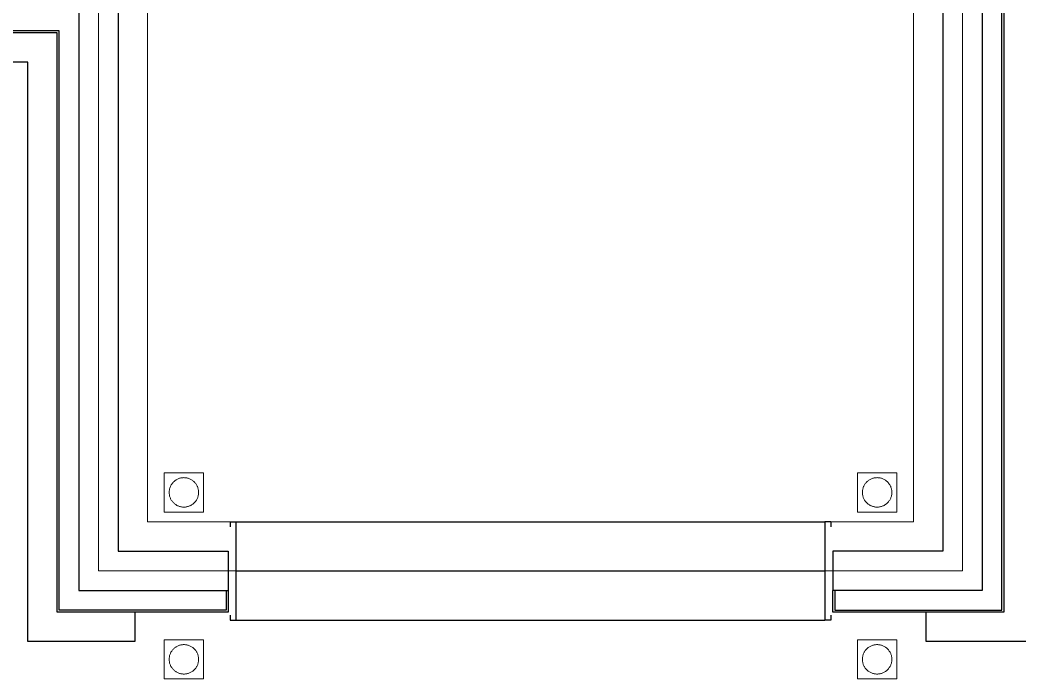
# Model space of a CAD drawing. Header units: millimetres. Extents: x 8456 to 190005487, y 619 to 455456909.
# Drawn here: x 203224 to 204008, y 156105 to 156622 of the extents above; entities that cross this region are included whole.
import ezdxf

# ---------------------------------------------------------------- set-up
doc = ezdxf.new("R2010")
doc.units = ezdxf.units.MM
doc.header["$LTSCALE"] = 400
doc.header["$MEASUREMENT"] = 0
for name, pattern in [('XR-평면도$0$CEN', [62, 60, -1, 0, -1]), ('XR-평면도$0$DIVIDE', [1.25, 0.5, -0.25, 0, -0.25, 0, -0.25]), ('XR-평면도$0$HA01', [1.5, 0.75, -0.75]), ('XR-평면도$0$HID', [2, 1.1, -0.9])]:
    doc.linetypes.add(name, pattern=pattern)
doc.layers.get('0').update_dxf_attribs({"linetype": 'CONTINUOUS'})
for name, color, linetype, lineweight in [('XR-평면도$0$A-CNTL', 1, 'XR-평면도$0$CEN', 15), ('XR-평면도$0$A-DWXM-DOOR', 4, 'CONTINUOUS', 25), ('XR-평면도$0$A-FFXM-FURN1', 8, 'XR-평면도$0$HID', 18), ('XR-평면도$0$A-WAXM-BLOC', 3, 'CONTINUOUS', 25), ('XR-평면도$0$A-XXXX-INSL2', 8, 'CONTINUOUS', 18)]:
    doc.layers.add(name, color=color, linetype=linetype, lineweight=lineweight)
for name, color, linetype in [('석고보드', 4, 'CONTINUOUS'), ('저온단열', 160, 'CONTINUOUS'), ('충돌방지대', 6, 'CONTINUOUS')]:
    doc.layers.add(name, color=color, linetype=linetype)

# ---------------------------------------------------------------- blocks, each defined once
blk = doc.blocks.new('A$C2DB436D3')
at = {"layer": 'XR-평면도$0$A-CNTL', "color": 8}
for p, q in [((16723.5, 18577.6, 2515.7), (16723.5, 17785.6, 2515.7)), ((17691.5, 18577.6, 2515.7), (17691.5, 17785.6, 2515.7)), ((17691.5, 17785.6, 2515.7), (16723.5, 17785.6, 2515.7))]:
    blk.add_line(p, q, dxfattribs=at)
at = {"layer": 'XR-평면도$0$A-DWXM-DOOR', "color": 8}
for p, q in [((16870.9, 17840.6, 2515.7), (16870.9, 17835.1, 2515.7)), ((16870.9, 17840.6, 2515.7), (16877.5, 17840.6, 2515.7)), ((16877.5, 17840.6, 2515.7), (16877.5, 17730.6, 2515.7)), ((17537.5, 17840.6, 2515.7), (17537.5, 17730.6, 2515.7)), ((17544.1, 17840.6, 2515.7), (17537.5, 17840.6, 2515.7)), ((17544.1, 17840.6, 2515.7), (17544.1, 17835.1, 2515.7)), ((16870.9, 17736.1, 2515.7), (16870.9, 17730.6, 2515.7)), ((17544.1, 17736.1, 2515.7), (17544.1, 17730.6, 2515.7)), ((16870.9, 17730.6, 2515.7), (16877.5, 17730.6, 2515.7)), ((17544.1, 17730.6, 2515.7), (17537.5, 17730.6, 2515.7))]:
    blk.add_line(p, q, dxfattribs=at)
at = {"layer": 'XR-평면도$0$A-DWXM-DOOR', "color": 8, "linetype": 'XR-평면도$0$HA01', "ltscale": 20}
for p, q in [((16877.5, 17840.6, 2515.7), (17537.5, 17840.6, 2515.7)), ((16877.5, 17730.6, 2515.7), (17537.5, 17730.6, 2515.7))]:
    blk.add_line(p, q, dxfattribs=at)
at = {"layer": 'XR-평면도$0$A-DWXM-DOOR', "color": 8, "linetype": 'XR-평면도$0$DIVIDE', "ltscale": 50}
blk.add_line((16877.5, 17785.6, 2515.7), (17537.5, 17785.6, 2515.7), dxfattribs=at)
at = {"layer": 'XR-평면도$0$A-FFXM-FURN1', "color": 8}
for p, q in [((16841.2, 17895.6, 2515.7), (16797.2, 17895.6, 2515.7)), ((16797.2, 17895.6, 2515.7), (16797.2, 17851.6, 2515.7)), ((16841.2, 17851.6, 2515.7), (16841.2, 17895.6, 2515.7)), ((17573.9, 17851.6, 2515.7), (17573.9, 17895.6, 2515.7)), ((17573.9, 17895.6, 2515.7), (17617.9, 17895.6, 2515.7)), ((17617.9, 17895.6, 2515.7), (17617.9, 17851.6, 2515.7)), ((16797.2, 17851.6, 2515.7), (16841.2, 17851.6, 2515.7)), ((17617.9, 17851.6, 2515.7), (17573.9, 17851.6, 2515.7)), ((16797.2, 17664.6, 2515.7), (16797.2, 17708.6, 2515.7)), ((16797.2, 17708.6, 2515.7), (16841.2, 17708.6, 2515.7)), ((16841.2, 17708.6, 2515.7), (16841.2, 17664.6, 2515.7)), ((17573.9, 17708.6, 2515.7), (17573.9, 17664.6, 2515.7)), ((17617.9, 17708.6, 2515.7), (17573.9, 17708.6, 2515.7)), ((17617.9, 17664.6, 2515.7), (17617.9, 17708.6, 2515.7)), ((16841.2, 17664.6, 2515.7), (16797.2, 17664.6, 2515.7)), ((17573.9, 17664.6, 2515.7), (17617.9, 17664.6, 2515.7))]:
    blk.add_line(p, q, dxfattribs=at)
for centre in [(16819.2, 17873.6, 2515.7), (17595.9, 17873.6, 2515.7), (16819.2, 17686.6, 2515.7), (17595.9, 17686.6, 2515.7)]:
    blk.add_circle(centre, 16.5, dxfattribs=at)
at = {"layer": 'XR-평면도$0$A-WAXM-BLOC', "color": 8}
for p, q in [((16701.5, 18599.6, 2515.7), (16701.5, 17763.6, 2515.7)), ((17713.5, 18599.6, 2515.7), (17713.5, 17763.6, 2515.7)), ((16745.5, 18555.6, 2515.7), (16745.5, 17807.6, 2515.7)), ((17669.5, 18555.6, 2515.7), (17669.5, 17807.6, 2515.7)), ((16745.5, 17807.6, 2515.7), (16868.7, 17807.6, 2515.7)), ((16868.7, 17807.6, 2515.7), (16868.7, 17763.6, 2515.7)), ((17546.3, 17807.6, 2515.7), (17546.3, 17763.6, 2515.7)), ((17669.5, 17807.6, 2515.7), (17546.3, 17807.6, 2515.7)), ((16701.5, 17763.6, 2515.7), (16868.7, 17763.6, 2515.7)), ((17713.5, 17763.6, 2515.7), (17546.3, 17763.6, 2515.7))]:
    blk.add_line(p, q, dxfattribs=at)
at = {"layer": 'XR-평면도$0$A-XXXX-INSL2', "color": 8}
for p, q in [((16778.5, 18522.6, 2515.7), (16778.5, 17840.6, 2515.7)), ((17636.5, 18522.6, 2515.7), (17636.5, 17840.6, 2515.7)), ((16778.5, 17840.6, 2515.7), (16870.9, 17840.6, 2515.7)), ((17636.5, 17840.6, 2515.7), (17544.1, 17840.6, 2515.7))]:
    blk.add_line(p, q, dxfattribs=at)
at = {"layer": '석고보드', "color": 8}
for p, q in [((17737.7, 18536.9, 2515.7), (17737.7, 17739.4, 2515.7)), ((16677.3, 18388.4, 2515.7), (16490.3, 18388.4, 2515.7)), ((16677.3, 17739.4, 2515.7), (16677.3, 18388.4, 2515.7)), ((16868.7, 17763.6, 2515.7), (16868.7, 17739.4, 2515.7)), ((17546.3, 17739.4, 2515.7), (17546.3, 17763.6, 2515.7)), ((16868.7, 17739.4, 2515.7), (16677.3, 17739.4, 2515.7)), ((17737.7, 17739.4, 2515.7), (17546.3, 17739.4, 2515.7))]:
    blk.add_line(p, q, dxfattribs=at)
at = {"layer": '저온단열', "color": 8}
for p, q in [((17735.5, 17741.6, 2515.7), (17735.5, 18539.1, 2515.7)), ((16679.5, 18390.6, 2515.7), (16492.5, 18390.6, 2515.7)), ((16679.5, 17741.6, 2515.7), (16679.5, 18390.6, 2515.7)), ((16866.5, 17763.6, 2515.7), (16866.5, 17741.6, 2515.7)), ((17548.5, 17763.6, 2515.7), (17548.5, 17741.6, 2515.7)), ((16866.5, 17741.6, 2515.7), (16679.5, 17741.6, 2515.7)), ((17548.5, 17741.6, 2515.7), (17735.5, 17741.6, 2515.7))]:
    blk.add_line(p, q, dxfattribs=at)
at = {"layer": '충돌방지대', "color": 8}
for p, q in [((16644.3, 18355.4, 2515.7), (16457.3, 18355.4, 2515.7)), ((16644.3, 17706.4, 2515.7), (16644.3, 18355.4, 2515.7)), ((16764.2, 17739.4, 2515.7), (16764.2, 17706.4, 2515.7)), ((17650.9, 17706.4, 2515.7), (17650.9, 17739.4, 2515.7)), ((16764.2, 17706.4, 2515.7), (16644.3, 17706.4, 2515.7)), ((17770.7, 17706.4, 2515.7), (17650.9, 17706.4, 2515.7))]:
    blk.add_line(p, q, dxfattribs=at)

msp = doc.modelspace()

# ---------------------------------------------------------------- block references
at = {"xscale": 0.7, "yscale": 0.7, "zscale": 0.7}
msp.add_blockref('A$C2DB436D3', (191579.09, 143740.16, -160.09), dxfattribs=at)

doc.saveas('drawing.dxf')
